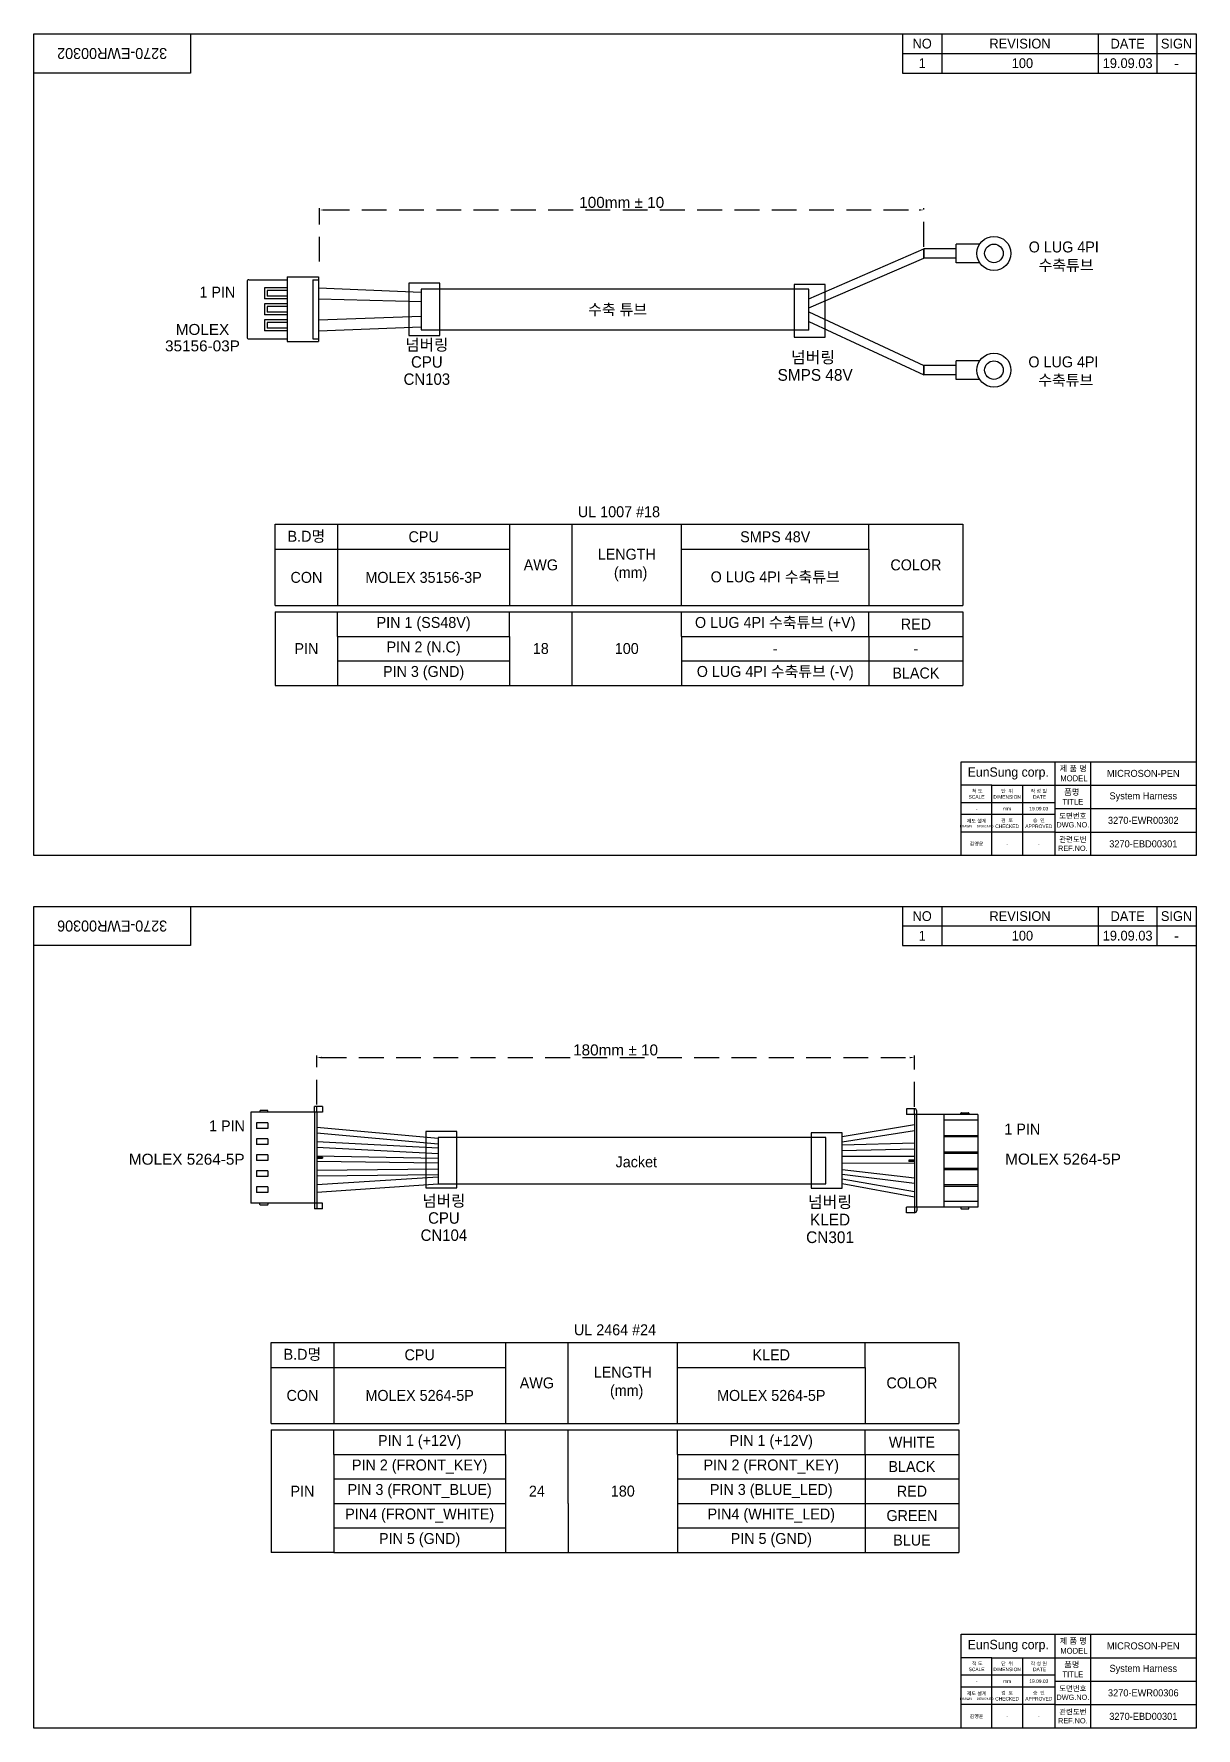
# Model space of a CAD drawing. Header units: millimetres. Extents: x 0 to 2432, y -887 to 868.
# Drawn here: x 613 to 1207, y 2 to 868 of the extents above; entities that cross this region are included whole.
import ezdxf

# ---------------------------------------------------------------- set-up
doc = ezdxf.new("R2010")
doc.units = ezdxf.units.MM
doc.linetypes.add('DASHED', pattern=[19.05, 12.7, -6.35])
for name, color, linetype in [('0 @ 1', 7, 'Continuous'), ('4', 133, 'Continuous'), ('CURITY-KONA-PEN-ASSY_DXF_FORMAT', 7, 'Continuous')]:
    doc.layers.add(name, color=color, linetype=linetype)
doc.styles.get("Standard").update_dxf_attribs({"font": 'arial.ttf'})
doc.styles.add('TEXTSTYLE_8', font='shanno.ttf')
doc.styles.add('주석', font='gulim.ttc')
doc.dimstyles.new('ISO-25$0', dxfattribs={"dimtxt": 2.5, "dimasz": 2.5, "dimexe": 1, "dimexo": 1, "dimgap": 1, "dimtad": 1, "dimdec": 4, "dimdsep": 46, "dimtxsty": 'Standard', "dimcen": 2.5, "dimadec": 0, "dimazin": 2, "dimtfac": 1, "dimtdec": 4, "dimtmove": 0, "dimatfit": 3, "dimfxl": 0, "dimarcsym": 0})

# ---------------------------------------------------------------- blocks, each defined once
blk = doc.blocks.new('*D12')
at = {"color": 0, "linetype": 'DASHED', "lineweight": -2}
for p, q in [((758.96, 751.72), (758.96, 779.1)), ((761.46, 778.1), (1065.24, 778.1)), ((1067.74, 759.29), (1067.74, 779.1))]:
    blk.add_line(p, q, dxfattribs=at)
at = {"color": 0}
for points in [[(761.46, 778.52), (761.46, 777.68), (758.96, 778.1)], [(1065.24, 777.68), (1065.24, 778.52), (1067.74, 778.1)]]:
    blk.add_solid(points, dxfattribs=at)
at = {"layer": 'Defpoints', "color": 0}
for p in [(1067.74, 778.1), (1067.74, 758.29), (758.96, 750.72)]:
    blk.add_point(p, dxfattribs=at)
at = {"color": 0, "insert": (913.35, 781.96), "char_height": 2.5, "attachment_point": 5}
blk.add_mtext('{\\H2.24x;100mm ± 10}', dxfattribs=at)
blk = doc.blocks.new('*D16')
at = {"color": 0, "linetype": 'DASHED', "lineweight": -2}
for p, q in [((757.45, 320.87), (757.45, 345.91)), ((759.95, 344.91), (1060.46, 344.91)), ((1062.96, 319.71), (1062.96, 345.91))]:
    blk.add_line(p, q, dxfattribs=at)
at = {"color": 0}
for points in [[(759.95, 345.32), (759.95, 344.49), (757.45, 344.91)], [(1060.46, 344.49), (1060.46, 345.32), (1062.96, 344.91)]]:
    blk.add_solid(points, dxfattribs=at)
at = {"layer": 'Defpoints', "color": 0}
for p in [(1062.96, 344.91), (757.45, 319.87), (1062.96, 318.71)]:
    blk.add_point(p, dxfattribs=at)
at = {"color": 0, "insert": (910.2, 348.76), "char_height": 2.5, "attachment_point": 5}
blk.add_mtext('{\\H2.24x;180mm ± 10}', dxfattribs=at)

msp = doc.modelspace()

# ---------------------------------------------------------------- linework, layer by layer
for p, q in [((612.91884, 868.11213), (1206.91884, 868.11213)), ((612.91884, 448.11213), (612.91884, 868.11213)), ((692.91884, 868.11213), (692.91884, 848.11213)), ((1056.91884, 868.11213), (1056.91884, 848.11213)), ((1076.91884, 868.11213), (1076.91884, 848.11213)), ((1156.91884, 868.11213), (1156.91884, 848.11213)), ((1186.91884, 868.11213), (1186.91884, 848.11213)), ((1206.91884, 868.11213), (1206.91884, 448.11213)), ((1056.91884, 858.11213), (1206.91884, 858.11213)), ((692.91884, 848.11213), (612.91884, 848.11213)), ((1056.91884, 848.11213), (1206.91884, 848.11213)), ((1008.9619, 732.73332), (1067.74183, 758.2903)), ((1008.9619, 728.16438), (1067.74183, 753.55942)), ((1067.74183, 758.2903), (1067.74183, 753.55942)), ((1067.74183, 758.2903), (1067.74183, 754.14919)), ((1084.29428, 758.2903), (1067.74183, 758.2903)), ((1067.74183, 753.55942), (1067.74183, 758.2903)), ((1084.29428, 753.55942), (1067.74183, 753.55942)), ((1096.30228, 760.67312), (1084.29428, 760.67312)), ((1084.29428, 751.17659), (1084.29428, 760.67312)), ((1096.30228, 751.17659), (1084.29428, 751.17659)), ((721.84939, 741.47387), (721.84939, 713.20765)), ((722.84939, 742.47387), (742.30769, 742.47387)), ((730.69939, 738.34725), (730.69939, 732.65373)), ((742.30769, 738.34725), (730.69939, 738.34725)), ((732.09939, 736.94725), (732.09939, 734.05373)), ((742.30769, 736.94725), (732.09939, 736.94725)), ((742.30769, 743.87387), (758.30769, 743.87387)), ((742.30769, 743.87387), (742.30769, 710.80765)), ((742.30769, 736.94725), (742.30769, 734.05373)), ((755.50769, 742.47387), (758.30769, 742.47387)), ((755.50769, 742.47387), (755.50769, 712.20765)), ((758.30769, 743.87387), (758.30769, 710.80765)), ((758.30769, 738.34725), (810.82964, 736.17696)), ((810.82964, 737.69249), (810.82964, 727.30192)), ((742.30769, 732.65373), (730.69939, 732.65373)), ((730.69939, 730.18755), (730.69939, 724.49403)), ((742.30769, 730.18755), (730.69939, 730.18755)), ((742.30769, 734.05373), (732.09939, 734.05373)), ((732.09939, 728.78755), (732.09939, 725.89403)), ((742.30769, 728.78755), (732.09939, 728.78755)), ((742.30769, 728.78755), (742.30769, 725.89403)), ((758.30769, 732.65373), (810.82964, 731.37685)), ((742.30769, 724.49403), (730.69939, 724.49403)), ((730.69939, 722.02785), (730.69939, 716.33433)), ((742.30769, 722.02785), (730.69939, 722.02785)), ((742.30769, 725.89403), (732.09939, 725.89403)), ((732.09939, 720.62785), (732.09939, 717.73433)), ((742.30769, 720.62785), (732.09939, 720.62785)), ((758.30769, 722.02785), (810.82964, 723.76692)), ((810.82964, 727.30192), (810.82964, 716.91135)), ((810.82964, 720.51856), (810.82964, 717.62504)), ((1008.9619, 726.0416), (1067.74183, 698.63131)), ((1008.9619, 721.17209), (1067.74183, 693.90043)), ((722.84939, 712.20765), (742.30769, 712.20765)), ((742.30769, 716.33433), (730.69939, 716.33433)), ((742.30769, 717.73433), (732.09939, 717.73433)), ((742.30769, 710.80765), (758.30769, 710.80765)), ((755.50769, 712.20765), (758.30769, 712.20765)), ((758.30769, 716.33433), (810.82964, 718.38144)), ((1067.74183, 698.63131), (1067.74183, 693.90043)), ((1067.74183, 698.63131), (1067.74389, 694.49021)), ((1084.29428, 698.63131), (1067.74183, 698.63131)), ((1067.74183, 693.90043), (1067.74183, 698.63131)), ((1084.29428, 693.90043), (1067.74183, 693.90043)), ((1096.30228, 701.01414), (1084.29428, 701.01414)), ((1084.29428, 691.5176), (1084.29428, 701.01414)), ((1096.30228, 691.5176), (1084.29428, 691.5176)), ((736.22883, 617.43917), (1087.65698, 617.43917)), ((736.22883, 575.90675), (736.22883, 617.43917)), ((768.17684, 617.43917), (768.17684, 575.90675)), ((856.03388, 617.43917), (856.03388, 575.90675)), ((887.98189, 575.90675), (887.98189, 617.43917)), ((943.89092, 575.90675), (943.89092, 617.43917)), ((1039.73496, 604.65996), (1039.73496, 617.43917)), ((1087.65698, 617.43917), (1087.65698, 575.90675)), ((736.22883, 604.65996), (856.03388, 604.65996)), ((943.89092, 604.65996), (1039.73496, 604.65996)), ((1039.73496, 604.65996), (1039.73496, 575.90675)), ((736.22883, 575.90675), (1087.65698, 575.90675)), ((736.22883, 572.71195), (1087.65698, 572.71195)), ((736.22883, 572.71195), (736.22883, 535.13403)), ((768.17684, 560.18597), (768.17684, 572.71195)), ((856.03388, 560.18597), (856.03388, 572.71195)), ((887.98189, 535.13403), (887.98189, 572.71195)), ((943.89092, 560.18597), (943.89092, 572.71195)), ((1039.73496, 560.18597), (1039.73496, 572.71195)), ((1087.65698, 572.71195), (1087.65698, 535.13403)), ((768.17684, 560.18597), (856.03388, 560.18597)), ((768.17684, 560.18597), (768.17684, 547.66)), ((856.03388, 560.18597), (856.03388, 547.66)), ((943.89092, 560.18597), (943.89092, 547.66)), ((943.89092, 560.18597), (1039.73496, 560.18597)), ((1039.73496, 560.18597), (1039.73496, 547.66)), ((1039.73496, 560.18597), (1087.65698, 560.18597)), ((768.17684, 547.66), (856.03388, 547.66)), ((768.17684, 547.66), (768.17684, 547.66)), ((768.17684, 547.66), (768.17684, 547.66)), ((768.17684, 547.66), (768.17684, 535.13403)), ((856.03388, 547.66), (856.03388, 535.13403)), ((943.89092, 547.66), (1039.73496, 547.66)), ((943.89092, 547.66), (943.89092, 535.13403)), ((1039.73496, 547.66), (1039.73496, 535.13403)), ((1039.73496, 547.66), (1087.65698, 547.66)), ((736.22883, 535.13403), (1087.65698, 535.13403)), ((1086.91884, 448.11213), (1086.91884, 496.11213)), ((1086.91884, 496.11213), (1206.91884, 496.11213)), ((1134.91884, 448.11213), (1134.91884, 496.11213)), ((1134.91884, 496.11213), (1152.91884, 496.11213)), ((1152.91884, 496.11213), (1152.91884, 448.11213)), ((1102.51884, 484.11213), (1086.91884, 484.11213)), ((1102.51884, 448.11213), (1102.51884, 484.11213)), ((1102.51884, 484.11213), (1118.11884, 484.11213)), ((1118.11884, 484.11213), (1118.11884, 448.11213)), ((1118.11884, 484.11213), (1134.91884, 484.11213)), ((1134.91884, 484.11213), (1152.91884, 484.11213)), ((1152.91884, 484.11213), (1206.91884, 484.11213)), ((1134.91884, 475.11213), (1086.91884, 475.11213)), ((1134.91884, 469.11213), (1086.91884, 469.11213)), ((1134.91884, 472.11213), (1206.91884, 472.11213)), ((1134.91884, 460.11213), (1086.91884, 460.11213)), ((1134.91884, 460.11213), (1206.91884, 460.11213)), ((1206.91884, 448.11213), (612.91884, 448.11213)), ((612.91884, 422.16704), (1206.91884, 422.16704)), ((612.91884, 2.16704), (612.91884, 422.16704)), ((692.91884, 422.16704), (692.91884, 402.16704)), ((1056.91884, 422.16704), (1056.91884, 402.16704)), ((1076.91884, 422.16704), (1076.91884, 402.16704)), ((1156.91884, 422.16704), (1156.91884, 402.16704)), ((1186.91884, 422.16704), (1186.91884, 402.16704)), ((1206.91884, 422.16704), (1206.91884, 2.16704)), ((1056.91884, 412.16704), (1206.91884, 412.16704)), ((692.91884, 402.16704), (612.91884, 402.16704)), ((1056.91884, 402.16704), (1206.91884, 402.16704)), ((760.34078, 316.9793), (723.88243, 316.9793)), ((723.88243, 316.9793), (723.88243, 270.39362)), ((728.41122, 317.558), (728.41122, 316.9793)), ((732.27364, 317.84735), (728.70057, 317.84735)), ((732.56299, 316.9793), (732.56299, 317.558)), ((760.34078, 319.87282), (756.28986, 319.87282)), ((756.28986, 316.9793), (756.28986, 319.87282)), ((756.28986, 316.9793), (756.28986, 270.39362)), ((757.44726, 316.9793), (757.44726, 319.87282)), ((757.44726, 316.9793), (757.44726, 270.39362)), ((760.34078, 319.87282), (760.34078, 316.9793)), ((1062.96, 318.713), (1058.90908, 318.713)), ((1058.90908, 318.713), (1058.90908, 315.81948)), ((1095.36743, 315.81948), (1058.90908, 315.81948)), ((1062.96, 315.81948), (1062.96, 318.713)), ((1062.96, 315.81948), (1062.96, 268.42564)), ((1064.11741, 315.81948), (1064.11741, 317.55559)), ((1064.11741, 268.42564), (1064.11741, 315.81948)), ((1078.00631, 315.81948), (1078.00631, 268.42564)), ((1095.36743, 312.92596), (1078.00631, 312.92596)), ((1086.68687, 315.83944), (1086.68687, 316.41815)), ((1086.97622, 316.7075), (1090.54929, 316.7075)), ((1090.83864, 316.41815), (1090.83864, 315.83944)), ((1095.36743, 315.81948), (1095.36743, 268.42564)), ((726.77595, 311.45267), (726.77595, 308.55915)), ((732.56299, 311.45267), (726.77595, 311.45267)), ((732.56299, 308.55915), (726.77595, 308.55915)), ((726.77595, 303.29295), (726.77595, 300.39943)), ((732.56299, 303.29295), (726.77595, 303.29295)), ((732.56299, 311.45267), (732.56299, 308.55915)), ((732.56299, 303.29295), (732.56299, 300.39943)), ((757.44726, 309.27916), (819.54155, 303.64637)), ((757.44726, 306.36527), (819.54155, 300.75285)), ((819.54155, 304.07888), (819.54155, 293.68831)), ((1026.0579, 301.90064), (1062.96, 307.53976)), ((1078.00631, 305.05558), (1095.36743, 305.05558)), ((1078.00631, 304.47688), (1095.36743, 304.47688)), ((732.56299, 300.39943), (726.77595, 300.39943)), ((726.77595, 295.13322), (726.77595, 292.2397)), ((732.56299, 295.13322), (726.77595, 295.13322)), ((732.56299, 295.13322), (732.56299, 292.2397)), ((757.44726, 302.0711), (819.54155, 298.79442)), ((757.44726, 299.05992), (819.54155, 295.78827)), ((757.44726, 294.74112), (819.54155, 293.50774)), ((1026.0579, 297.31498), (1062.96, 298.32339)), ((1026.0579, 294.51637), (1062.96, 294.51637)), ((1095.36743, 296.62647), (1078.00631, 296.62647)), ((1078.00631, 296.04776), (1095.36743, 296.04776)), ((732.56299, 292.2397), (726.77595, 292.2397)), ((726.77595, 286.97349), (726.77595, 284.07997)), ((732.56299, 286.97349), (726.77595, 286.97349)), ((732.56299, 286.97349), (732.56299, 284.07997)), ((757.44726, 293.97581), (760.34078, 293.97581)), ((757.44726, 293.39711), (760.34078, 293.39711)), ((757.44726, 291.941), (819.54155, 291.0199)), ((757.44726, 287.27916), (819.54155, 287.98471)), ((760.34078, 293.97581), (760.34078, 293.39711)), ((760.34078, 293.97581), (760.34078, 293.39711)), ((819.54155, 293.68831), (819.54155, 280.28556)), ((819.54155, 286.90495), (819.54155, 284.01143)), ((1026.0579, 291.14751), (1062.96, 290.91322)), ((1062.96, 292.41191), (1060.06648, 292.41191)), ((1060.06648, 292.41191), (1060.06648, 291.83321)), ((1062.96, 291.83321), (1060.06648, 291.83321)), ((1095.36743, 288.19735), (1078.00631, 288.19735)), ((1078.00631, 287.61865), (1095.36743, 287.61865)), ((732.56299, 284.07997), (726.77595, 284.07997)), ((726.77595, 278.81377), (726.77595, 275.92025)), ((732.56299, 278.81377), (726.77595, 278.81377)), ((732.56299, 278.81377), (732.56299, 275.92025)), ((757.44726, 284.36527), (819.54155, 285.09119)), ((757.44726, 280.06657), (819.54155, 284.01143)), ((757.44726, 276.10811), (819.54155, 280.28556)), ((1026.0579, 282.85053), (1062.96, 276.42857)), ((1026.09241, 285.3738), (1062.99452, 280.76369)), ((1095.36743, 279.76823), (1078.00631, 279.76823)), ((1078.00631, 279.18953), (1095.36743, 279.18953)), ((760.34078, 270.39362), (723.88243, 270.39362)), ((732.56299, 275.92025), (726.77595, 275.92025)), ((728.41122, 269.81492), (728.41122, 270.39362)), ((732.27364, 269.52557), (728.70057, 269.52557)), ((732.56299, 270.39362), (732.56299, 269.81492)), ((756.28986, 270.39362), (756.28986, 267.5001)), ((757.44726, 270.39362), (757.44726, 267.5001)), ((760.34078, 267.5001), (760.34078, 270.39362)), ((1095.36743, 271.33912), (1078.00631, 271.33912)), ((760.34078, 267.5001), (756.28986, 267.5001)), ((1095.36743, 268.42564), (1058.90908, 268.42564)), ((1058.90908, 265.53212), (1058.90908, 268.42564)), ((1062.96, 265.53212), (1058.90908, 265.53212)), ((1062.96, 268.42564), (1062.96, 265.53212)), ((1064.11741, 268.42564), (1064.11741, 266.68952)), ((1086.68687, 268.40567), (1086.68687, 267.82697)), ((1086.97622, 267.53762), (1090.54929, 267.53762)), ((1090.83864, 267.82697), (1090.83864, 268.40567)), ((734.20476, 199.32663), (1085.63292, 199.32663)), ((734.20476, 157.79422), (734.20476, 199.32663)), ((766.15278, 199.32663), (766.15278, 157.79422)), ((854.00981, 199.32663), (854.00981, 157.79422)), ((885.95783, 157.79422), (885.95783, 199.32663)), ((941.86685, 157.79422), (941.86685, 199.32663)), ((1037.7109, 186.54743), (1037.7109, 199.32663)), ((1085.63292, 199.32663), (1085.63292, 157.79422)), ((734.20476, 186.54743), (854.00981, 186.54743)), ((941.86685, 186.54743), (1037.7109, 186.54743)), ((1037.7109, 186.54743), (1037.7109, 157.79422)), ((734.20476, 157.79422), (1085.63292, 157.79422)), ((734.20476, 154.59941), (1085.63292, 154.59941)), ((734.20476, 154.59941), (734.20476, 91.96955)), ((766.15278, 142.07344), (766.15278, 154.59941)), ((854.00981, 142.07344), (854.00981, 154.59941)), ((885.95783, 117.0215), (885.95783, 154.59941)), ((941.86685, 142.07344), (941.86685, 154.59941)), ((1037.7109, 142.07344), (1037.7109, 154.59941)), ((1085.63292, 154.59941), (1085.63292, 117.0215)), ((766.15278, 142.07344), (854.00981, 142.07344)), ((766.15278, 142.07344), (766.15278, 129.54747)), ((854.00981, 142.07344), (854.00981, 129.54747)), ((941.86685, 142.07344), (1037.7109, 142.07344)), ((941.86685, 142.07344), (941.86685, 129.54747)), ((1037.7109, 142.07344), (1037.7109, 129.54747)), ((1037.7109, 142.07344), (1085.63292, 142.07344)), ((766.15278, 129.54747), (854.00981, 129.54747)), ((766.15278, 129.54747), (766.15278, 129.54747)), ((766.15278, 129.54747), (766.15278, 129.54747)), ((766.15278, 129.54747), (766.15278, 117.0215)), ((854.00981, 129.54747), (854.00981, 117.0215)), ((941.86685, 129.54747), (1037.7109, 129.54747)), ((941.86685, 129.54747), (941.86685, 117.0215)), ((1037.7109, 129.54747), (1037.7109, 117.0215)), ((1037.7109, 129.54747), (1085.63292, 129.54747)), ((766.15278, 117.0215), (854.00981, 117.0215)), ((766.15278, 117.0215), (766.15278, 104.49552)), ((854.00981, 117.0215), (854.00981, 104.49552)), ((885.95783, 117.0215), (885.95783, 104.49552)), ((941.86685, 117.0215), (941.86685, 104.49552)), ((941.86685, 117.0215), (1037.7109, 117.0215)), ((1037.7109, 117.0215), (1037.7109, 104.49552)), ((1037.7109, 117.0215), (1085.63292, 117.0215)), ((1085.63292, 117.0215), (1085.63292, 104.49552)), ((766.15278, 104.49552), (854.00981, 104.49552)), ((766.15278, 104.49552), (766.15278, 91.96955)), ((854.00981, 104.49552), (854.00981, 91.96955)), ((885.95783, 104.49552), (885.95783, 91.96955)), ((941.86685, 104.49552), (1037.7109, 104.49552)), ((941.86685, 104.49552), (941.86685, 91.96955)), ((1037.7109, 104.49552), (1085.63292, 104.49552)), ((1037.7109, 104.49552), (1037.7109, 91.96955)), ((1085.63292, 104.49552), (1085.63292, 91.96955)), ((766.15278, 91.96955), (734.20476, 91.96955)), ((766.15278, 91.96955), (1085.63292, 91.96955)), ((1086.91884, 2.16704), (1086.91884, 50.16704)), ((1086.91884, 50.16704), (1206.91884, 50.16704)), ((1134.91884, 2.16704), (1134.91884, 50.16704)), ((1134.91884, 50.16704), (1152.91884, 50.16704)), ((1152.91884, 50.16704), (1152.91884, 2.16704)), ((1102.51884, 38.16704), (1086.91884, 38.16704)), ((1102.51884, 2.16704), (1102.51884, 38.16704)), ((1102.51884, 38.16704), (1118.11884, 38.16704)), ((1118.11884, 38.16704), (1118.11884, 2.16704)), ((1118.11884, 38.16704), (1134.91884, 38.16704)), ((1134.91884, 38.16704), (1152.91884, 38.16704)), ((1152.91884, 38.16704), (1206.91884, 38.16704)), ((1134.91884, 29.16704), (1086.91884, 29.16704)), ((1134.91884, 26.16704), (1206.91884, 26.16704)), ((1134.91884, 23.16704), (1086.91884, 23.16704)), ((1134.91884, 14.16704), (1086.91884, 14.16704)), ((1134.91884, 14.16704), (1206.91884, 14.16704)), ((1206.91884, 2.16704), (612.91884, 2.16704))]:
    msp.add_line(p, q)
for centre, radius in [((1103.5824, 755.92486), 8.69173), ((1103.5824, 755.92486), 4.74827), ((1103.5824, 696.26587), 8.69173), ((1103.5824, 696.26587), 4.74827)]:
    msp.add_circle(centre, radius)
for centre, radius, start, end in [((722.84939, 741.47387), 1, 90, 180), ((722.84939, 713.20765), 1, 180, 270), ((728.70057, 317.558), 0.28935, 90, 180), ((732.27364, 317.558), 0.28935, 0, 90), ((1062.96, 317.55559), 1.15741, 0, 90), ((1086.97622, 316.41815), 0.28935, 90, 180), ((1090.54929, 316.41815), 0.28935, 0, 90), ((728.70057, 269.81492), 0.28935, 180, 270), ((732.27364, 269.81492), 0.28935, 270, 0), ((1062.96, 266.68952), 1.15741, 270, 0), ((1086.97622, 267.82697), 0.28935, 180, 270), ((1090.54929, 267.82697), 0.28935, 270, 0)]:
    msp.add_arc(centre, radius, start, end)
at = {"layer": '4', "color": 7}
for p, q in [((1009.00804, 737.69249), (810.82964, 737.69249)), ((1008.9619, 716.6039), (1008.9619, 737.57317)), ((810.82964, 716.91135), (1009.00804, 716.91135)), ((1017.71995, 304.07888), (819.54155, 304.07888)), ((1017.71995, 280.28556), (1017.67381, 303.95955)), ((1062.96, 310.45962), (1026.0579, 304.41252)), ((1062.96, 301.18223), (1026.0579, 300.07525)), ((1063.00407, 283.20715), (1026.09241, 287.54984)), ((819.54155, 280.28556), (1017.71995, 280.28556)), ((1062.96, 273.49603), (1026.0579, 280.28469))]:
    msp.add_line(p, q, dxfattribs=at)
for points in [[(820.44546, 740.78235), (804.58039, 740.78235), (804.58039, 713.89917), (820.44546, 713.89917)], [(1017.34598, 740.04402), (1001.48091, 740.04402), (1001.48091, 713.16084), (1017.34598, 713.16084)], [(829.15737, 307.16874), (813.2923, 307.16874), (813.2923, 278.37454), (829.15737, 278.37454)], [(1026.0579, 306.43041), (1010.19282, 306.43041), (1010.19282, 278.09277), (1026.0579, 278.09277)]]:
    msp.add_lwpolyline(points, close=True, dxfattribs=at)

# ---------------------------------------------------------------- texts
at = {"char_height": 5.6, "width": 80, "attachment_point": 5, "rotation": 180, "style": '주석'}
for s, insert in [('3270-EWR00302', (652.91884, 858.11213)), ('3270-EWR00306', (652.91884, 412.16704))]:
    msp.add_mtext(s, dxfattribs=dict(at, insert=insert))
at = {"attachment_point": 5, "style": '주석'}
for s, insert, char_height, width in [('{100}', (1118.14902, 853.11213), 5, 30), ('19.09.03', (1171.91884, 853.11213), 5, 30), ('1 PIN', (706.70158, 736.12068), 5.6, 35.8666684), ('B.D명', (752.20283, 611.04956), 5.6, 31.9480142), ('CPU', (812.10536, 611.04956), 5.6, 87.8570392), ('SMPS 48V', (991.81294, 611.04956), 5.6, 95.8440427), ('AWG', (872.00789, 596.67296), 5.6, 31.9480142), ('LENGTH\\P{\\fGulim|b0|i0|c129|p50;\\W1.93502; }(mm)', (915.93641, 596.67296), 5.6, 55.9090249), ('COLOR', (1063.69597, 596.67296), 5.6, 47.9220214), ('CON', (752.20283, 590.28336), 5.6, 31.9480142), ('MOLEX 35156-3P', (812.10536, 590.28336), 5.6, 87.8570392), ('O LUG 4PI 수축튜브', (991.81294, 590.28336), 5.6, 95.8440427), ('PIN 1 (SS48V)', (812.10536, 566.44896), 5.6, 87.8570392), ('O LUG 4PI 수축튜브 (+V)', (991.81294, 566.44896), 5.6, 95.8440427), ('RED', (1063.69597, 566.44896), 5.6, 47.9220214), ('PIN', (752.20283, 553.92299), 5.6, 31.9480142), ('PIN 2 (N.C)', (812.10536, 553.92299), 5.6, 87.8570392), ('18', (872.00789, 553.92299), 5.6, 31.9480142), ('100', (915.93641, 553.92299), 5.6, 55.9090249), ('O LUG 4PI 수축튜브 (-V)', (991.81294, 541.39702), 5.6, 95.8440427), ('-', (991.81294, 553.92299), 5.6, 95.8440427), ('-', (1063.69597, 553.92299), 5.6, 47.9220214), ('PIN 3 (GND)', (812.10536, 541.39702), 5.6, 87.8570392), ('BLACK', (1063.69597, 541.39702), 5.6, 47.9220214), ('{\\fGulim|b0|i0|c129|p50;\\W0.30066; }제 품 명  \\P MODEL', (1143.91884, 490.11213), 3, 18), ('EunSung corp.', (1110.91884, 490.11213), 4.7922, 48), ('MICROSON-PEN', (1179.91884, 490.11213), 3.6, 54), ('{\\fGulim|b0|i0|c129|p50;\\W1.07709; }척 도 \\PSCALE', (1094.71884, 479.61213), 1.8, 15.6), ('{단  위\\PDIMENSION}', (1110.31884, 479.61213), 1.8, 15.6), ('작 성 일\\P{\\fGulim|b0|i0|c129|p50;\\W1.15198; }DATE', (1126.51884, 479.61213), 1.8, 16.8), ('{품명 \\W0.94493; \\W1;TITLE}', (1143.91884, 478.11213), 3, 18), ('System Harness', (1179.91884, 478.11213), 3.6, 54), ('{제도 설계\\P\\H0.66667x;DRAWN\\H1.49999x;\\W3.72022; \\H0.66667x;\\W1;DESIGNED}', (1094.71884, 464.61213), 1.8, 15.6), ('-', (1094.71884, 472.11213), 1.8, 15.6), ('mm', (1110.31884, 472.11213), 1.8, 15.6), ('19.09.03', (1126.51884, 472.11213), 1.8, 16.8), ('도면번호 DWG.NO.', (1143.91884, 466.11213), 2.7, 18), ('3270-EWR00302', (1179.91884, 466.11213), 3.6, 54), ('{검  토\\PCHECKED}', (1110.31884, 464.61213), 1.8, 15.6), ('{승  인\\PAPPROVED}', (1126.51884, 464.61213), 1.8, 16.8), ('김영윤', (1094.71884, 454.11213), 1.8, 15.6), ('-', (1110.31884, 454.11213), 1.8, 15.6), ('-', (1126.51884, 454.11213), 1.8, 16.8), ('관련도번\\PREF.NO.', (1143.91884, 454.11213), 2.7, 18), ('{3270-EBD00301}', (1179.91884, 454.11213), 3.6, 54), ('{100}', (1118.14902, 407.16704), 5, 30), ('19.09.03', (1171.91884, 407.16704), 5, 30), ('B.D명', (750.17877, 192.93703), 5.6, 31.9480142), ('CPU', (810.0813, 192.93703), 5.6, 87.8570392), ('KLED', (989.78888, 192.93703), 5.6, 95.8440427), ('LENGTH\\P{\\fGulim|b0|i0|c129|p50;\\W1.93502; }(mm)', (913.91234, 178.56042), 5.6, 55.9090249), ('CON', (750.17877, 172.17082), 5.6, 31.9480142), ('MOLEX 5264-5P', (810.0813, 172.17082), 5.6, 87.8570392), ('AWG', (869.98382, 178.56042), 5.6, 31.9480142), ('MOLEX 5264-5P', (989.78888, 172.17082), 5.6, 95.8440427), ('COLOR', (1061.67191, 178.56042), 5.6, 47.9220214), ('PIN 1 (+12V)', (810.0813, 148.33643), 5.6, 87.8570392), ('WHITE', (1061.67191, 148.33643), 5.6, 47.9220214), ('PIN 2 (FRONT_KEY)', (810.0813, 135.81045), 5.6, 87.8570392), ('BLACK', (1061.67191, 135.81045), 5.6, 47.9220214), ('PIN 3 (FRONT_BLUE)', (810.0813, 123.28448), 5.6, 87.8570392), ('RED', (1061.67191, 123.28448), 5.6, 47.9220214), ('PIN4 (FRONT_WHITE)', (810.0813, 110.75851), 5.6, 87.8570392), ('GREEN', (1061.67191, 110.75851), 5.6, 47.9220214), ('PIN 5 (GND)', (810.0813, 98.23254), 5.6, 87.8570392), ('BLUE', (1061.67191, 98.23254), 5.6, 47.9220214), ('EunSung corp.', (1110.91884, 44.16704), 4.7922, 48), ('{\\fGulim|b0|i0|c129|p50;\\W0.30066; }제 품 명  \\P MODEL', (1143.91884, 44.16704), 3, 18), ('MICROSON-PEN', (1179.91884, 44.16704), 3.6, 54), ('{\\fGulim|b0|i0|c129|p50;\\W1.07709; }척 도 \\PSCALE', (1094.71884, 33.66704), 1.8, 15.6), ('{단  위\\PDIMENSION}', (1110.31884, 33.66704), 1.8, 15.6), ('작 성 일\\P{\\fGulim|b0|i0|c129|p50;\\W1.15198; }DATE', (1126.51884, 33.66704), 1.8, 16.8), ('{품명 \\W0.94493; \\W1;TITLE}', (1143.91884, 32.16704), 3, 18), ('-', (1094.71884, 26.16704), 1.8, 15.6), ('mm', (1110.31884, 26.16704), 1.8, 15.6), ('19.09.03', (1126.51884, 26.16704), 1.8, 16.8), ('System Harness', (1179.91884, 32.16704), 3.6, 54), ('{제도 설계\\P\\H0.66667x;DRAWN\\H1.49999x;\\W3.72022; \\H0.66667x;\\W1;DESIGNED}', (1094.71884, 18.66704), 1.8, 15.6), ('{검  토\\PCHECKED}', (1110.31884, 18.66704), 1.8, 15.6), ('{승  인\\PAPPROVED}', (1126.51884, 18.66704), 1.8, 16.8), ('도면번호 DWG.NO.', (1143.91884, 20.16704), 2.7, 18), ('3270-EWR00306', (1179.91884, 20.16704), 3.6, 54), ('김영윤', (1094.71884, 8.16704), 1.8, 15.6), ('관련도번\\PREF.NO.', (1143.91884, 8.16704), 2.7, 18), ('{3270-EBD00301}', (1179.91884, 8.16704), 3.6, 54), ('-', (1110.31884, 8.16704), 1.8, 15.6), ('-', (1126.51884, 8.16704), 1.8, 16.8)]:
    msp.add_mtext(s, dxfattribs=dict(at, insert=insert, char_height=char_height, width=width))
at = {"char_height": 5.6, "width": 69.4203014, "attachment_point": 5}
for insert in [(691.04684, 292.90005), (1138.93355, 292.9671)]:
    msp.add_mtext('MOLEX 5264-5P', dxfattribs=dict(at, insert=insert))
at = {"layer": '0 @ 1', "style": '주석'}
for s, insert, char_height, width, attachment_point in [('NO', (1066.91884, 863.11213), 5, 20, 5), ('REVISION', (1116.91884, 863.11213), 5, 80, 5), ('DATE', (1171.91884, 863.11213), 5, 30, 5), ('SIGN', (1196.91884, 863.11213), 5, 20, 5), ('1', (1066.91884, 853.11213), 5, 20, 5), ('-', (1196.91884, 853.11213), 5.6, 20, 5), ('O LUG 4PI\\P{\\fGulim|b0|i0|c129|p50;\\W1.16740; }수축튜브', (1139.28249, 754.24406), 5.6, 81.0160417, 5), ('수축 튜브', (911.24732, 726.921), 5.6, 351.4281566, 5), ('O LUG 4PI\\P{\\fGulim|b0|i0|c129|p50;\\W1.16740; }수축튜브', (1139.10866, 695.50294), 5.6, 81.0160417, 5), ('UL 1007 #18', (911.94291, 623.82877), 5.6, 351.4281566, 5), ('NO', (1066.91884, 417.16704), 5, 20, 5), ('REVISION', (1116.91884, 417.16704), 5, 80, 5), ('DATE', (1171.91884, 417.16704), 5, 30, 5), ('SIGN', (1196.91884, 417.16704), 5, 20, 5), ('1', (1066.91884, 407.16704), 5, 20, 5), ('-', (1196.91884, 407.16704), 5.6, 20, 5), ('1 PIN', (720.80051, 312.78763), 5.6, 35.8666684, 3), ('1 PIN', (1127.24635, 311.12488), 5.6, 35.8666684, 3), ('Jacket', (920.81573, 291.56257), 5.6, 351.4281566, 5), ('UL 2464 #24', (909.91884, 205.71624), 5.6, 351.4281566, 5), ('PIN 1 (+12V)', (989.78888, 148.33643), 5.6, 95.8440427, 5), ('PIN 2 (FRONT_KEY)', (989.78888, 135.81045), 5.6, 95.8440427, 5), ('PIN', (750.17877, 123.28448), 5.6, 31.9480142, 5), ('24', (869.98382, 123.28448), 5.6, 31.9480142, 5), ('180', (913.91234, 123.28448), 5.6, 55.9090249, 5), ('PIN 3 (BLUE_LED)', (989.78888, 123.28448), 5.6, 95.8440427, 5), ('PIN4 (WHITE_LED)', (989.78888, 110.75851), 5.6, 95.8440427, 5), ('PIN 5 (GND)', (989.78888, 98.23254), 5.6, 95.8440427, 5)]:
    msp.add_mtext(s, dxfattribs=dict(at, insert=insert, char_height=char_height, width=width, attachment_point=attachment_point))
at = {"layer": 'CURITY-KONA-PEN-ASSY_DXF_FORMAT', "color": 0, "linetype": 'Continuous', "insert": (699.08236, 712.80903), "char_height": 5.6, "width": 24.6642066, "attachment_point": 5, "line_spacing_factor": 0.9}
msp.add_mtext('MOLEX 35156-03P', dxfattribs=at)
at = {"layer": 'CURITY-KONA-PEN-ASSY_DXF_FORMAT', "color": 0, "linetype": 'Continuous', "attachment_point": 5, "line_spacing_factor": 0.9, "style": 'TEXTSTYLE_8'}
for s, insert, char_height, width in [('{\\f굴림|b0|i0|c129|p50;넘버링\\PCPU\\PCN103}', (813.75839, 700.38828), 5.85, 44.6954228), ('{\\f굴림|b0|i0|c129|p50;넘버링\\P SMPS 48V}', (1011.12126, 698.26475), 6, 55.1400667), ('{\\f굴림|b0|i0|c129|p50;넘버링\\PCPU\\PCN104}', (822.47031, 262.85618), 5.85, 44.6954228), ('{\\f굴림|b0|i0|c129|p50;넘버링\\PKLED\\PCN301}', (1019.83317, 262.03881), 6, 55.1400667)]:
    msp.add_mtext(s, dxfattribs=dict(at, insert=insert, char_height=char_height, width=width))

# ---------------------------------------------------------------- dimensions: what is measured, and where the dimension line sits
at = {"linetype": 'DASHED'}
for base, p1, p2, text, picture, middle in [((1067.74183, 778.10138), (758.96137, 750.71677), (1067.74183, 758.2903), '{\\H2.24x;100mm ± 10}', '*D12', (913.3516, 781.96018)), ((1062.96, 344.90586), (757.44726, 319.87282), (1062.96, 318.713), '{\\H2.24x;180mm ± 10}', '*D16', (910.20363, 348.76466))]:
    dim = msp.add_linear_dim(base=base, p1=p1, p2=p2, text=text, dimstyle='ISO-25$0', dxfattribs=at)
    dim.commit()
    dim.dimension.update_dxf_attribs({"geometry": picture, "text_midpoint": middle})

doc.saveas('drawing.dxf')
